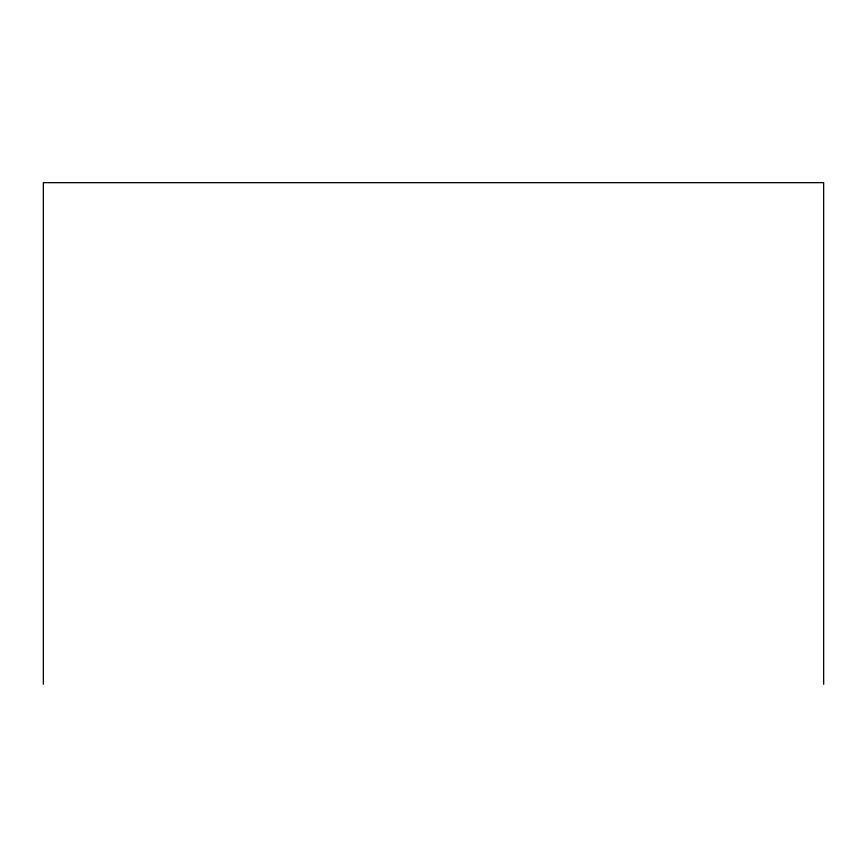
<?xml version="1.0" encoding="UTF-8"?>
<svg xmlns="http://www.w3.org/2000/svg" width="867" height="867" viewBox="0 0 867 867"><rect width="100%" height="100%" fill="white"/><g stroke="black" fill="none" stroke-linecap="round" stroke-linejoin="round"><path stroke-width="1.3" d="M823.65 684.334L823.65 182.666L43.35 182.666L43.35 684.334"/></g></svg>
